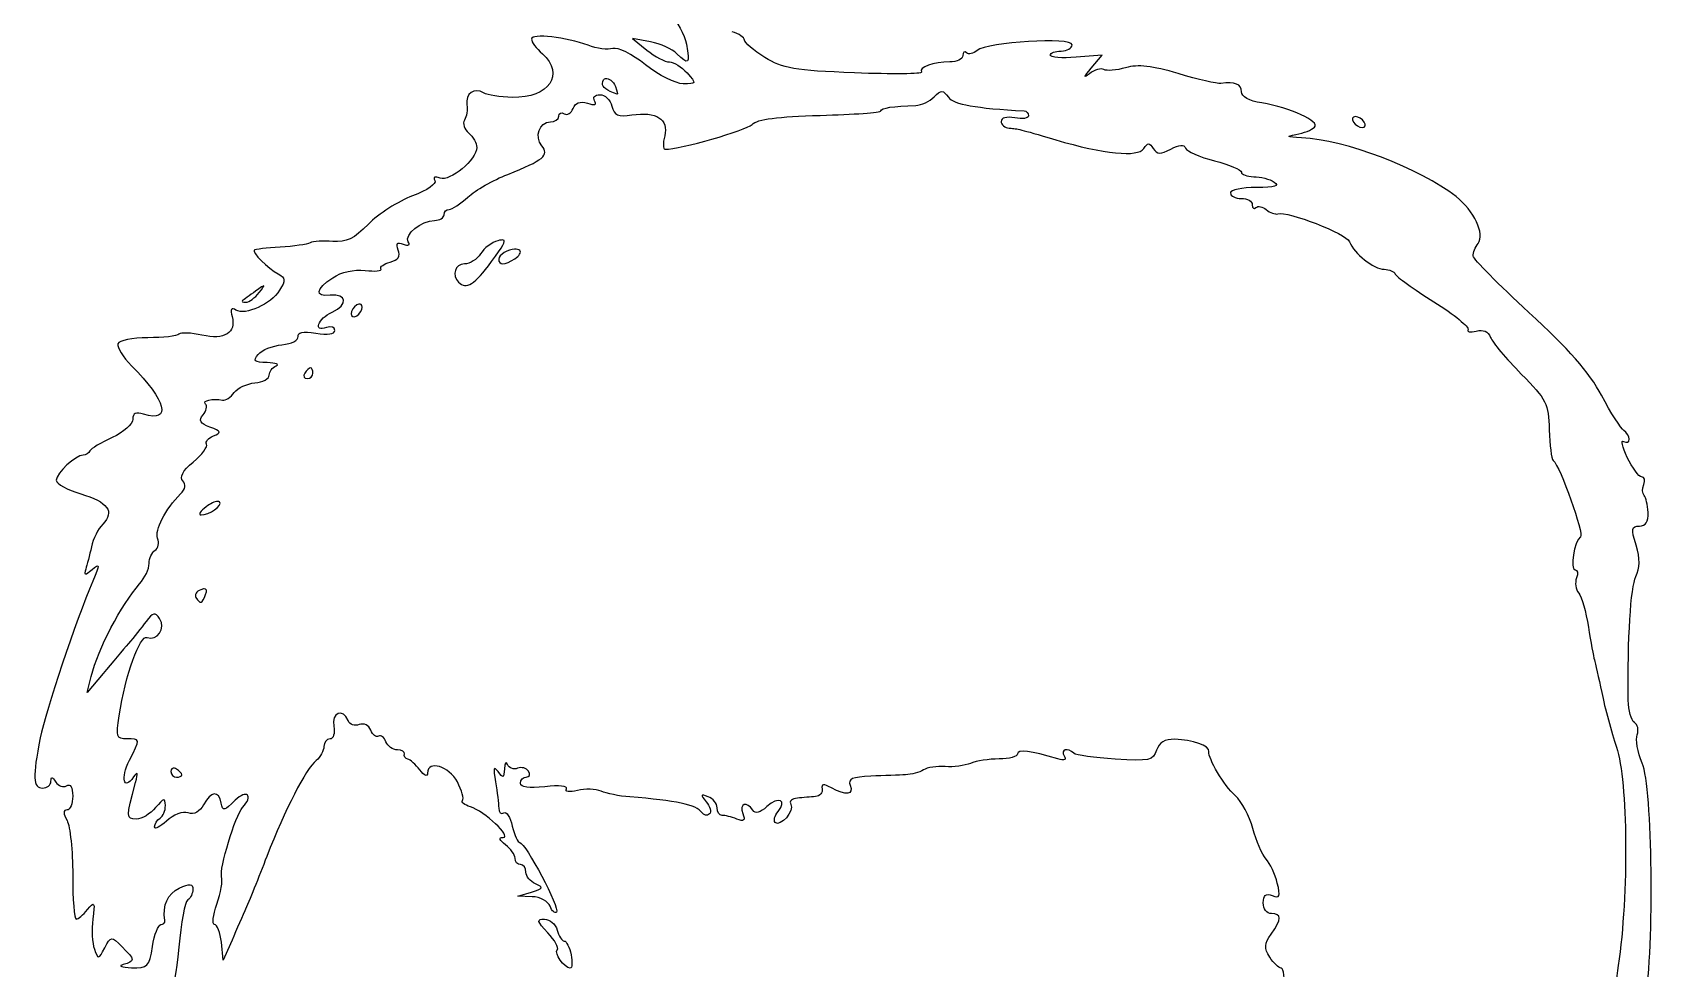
# Model space of a CAD drawing. Extents: x 3 to 91, y 4 to 114.
# Drawn here: x 63.01 to 88.16, y 61.42 to 75.94 of the extents above; entities that cross this region are included whole.
import ezdxf

# ---------------------------------------------------------------- set-up
doc = ezdxf.new("R2010")
doc.units = 0
doc.layers.add('Layer_1', color=7, linetype='CONTINUOUS')

msp = doc.modelspace()

# ---------------------------------------------------------------- linework, layer by layer
at = {"layer": 'Layer_1', "color": 7}
for points in [[(72.594535, 75.792591), (72.314447, 75.845817), (72.53924, 75.664434)], [(79.426159, 75.388482), (79.595656, 75.587435), (79.193614, 75.555397)], [(70.240156, 72.425871), (70.240156, 72.425355)], [(64.109263, 65.999907), (63.862767, 65.704835), (63.92478, 65.955465)], [(70.76002, 62.53862), (70.536262, 62.546372), (70.748135, 62.610967)], [(66.081237, 61.809981), (65.969615, 61.555735), (65.940677, 61.831169)]]:
    msp.add_lwpolyline(points, dxfattribs=at)
for points in [[(71.897935, 75.226734)], [(77.111571, 75.023645)], [(83.522549, 74.636073)], [(70.309919, 72.721461)], [(70.487687, 72.579351)], [(66.598, 72.011944)], [(68.071295, 71.728757)], [(67.324054, 70.741219)], [(65.8828, 68.669513)], [(65.672477, 67.311973)], [(65.212039, 64.531779)], [(70.952775, 62.189803)]]:
    msp.add_lwpolyline(points, close=True, dxfattribs=at)
for points in [[(72.893742, 76.223573), (73.00796, 76.118803), (73.123146, 75.909306), (73.150057, 75.757967)], [(74.050259, 75.822563), (74.050259, 75.862163), (73.964349, 75.92067), (73.859574, 75.952272)], [(71.627152, 75.741431), (71.293031, 75.869431), (70.748135, 75.929367), (70.748135, 75.838067)], [(70.748135, 75.838067), (70.748135, 75.796956), (70.823989, 75.694473), (70.917117, 75.610174)], [(72.008007, 75.69079), (71.932667, 75.667189), (71.761362, 75.689996), (71.627152, 75.741431)], [(72.516502, 75.439123), (72.303901, 75.607774), (72.086347, 75.715383), (72.008007, 75.69079)], [(73.002779, 75.611206), (72.932305, 75.681685), (72.748578, 75.763291), (72.594535, 75.792591)], [(73.150057, 75.757967), (73.205149, 75.448148), (73.18545, 75.428537), (73.002779, 75.611206)], [(74.367553, 75.553328), (74.192928, 75.6619), (74.050259, 75.782963), (74.050259, 75.822563)], [(79.130053, 75.749183), (79.130053, 75.872884), (77.819429, 75.794107), (77.658824, 75.660815)], [(78.960553, 75.652031), (79.053686, 75.652031), (79.130053, 75.695983), (79.130053, 75.749183)], [(70.917117, 75.610174), (71.271947, 75.289054), (71.022011, 74.925212), (70.451513, 74.933211)], [(72.53924, 75.664434), (72.663001, 75.564684), (72.819061, 75.483049), (72.88599, 75.483049)], [(72.88599, 75.483049), (72.952919, 75.483049), (73.076619, 75.406651), (73.160908, 75.313549)], [(75.756616, 75.313549), (74.825102, 75.35034), (74.643535, 75.38173), (74.367553, 75.553328)], [(77.231977, 75.483049), (76.98062, 75.483049), (76.748398, 75.399653), (76.794277, 75.325953)], [(77.436617, 75.581752), (77.436617, 75.527452), (77.344584, 75.483049), (77.231977, 75.483049)], [(77.492428, 75.624644), (77.461786, 75.655238), (77.436617, 75.636047), (77.436617, 75.581752)], [(77.658824, 75.660815), (77.598039, 75.610417), (77.523067, 75.594042), (77.492428, 75.624644)], [(78.791572, 75.587951), (78.791572, 75.623252), (78.867425, 75.652031), (78.960553, 75.652031)], [(79.193614, 75.555397), (78.972422, 75.537987), (78.791572, 75.552645), (78.791572, 75.587951)], [(80.776465, 75.302699), (80.370933, 75.424299), (80.152443, 75.448749), (79.960493, 75.393649)], [(71.848844, 75.151286), (71.848844, 75.198255), (71.869323, 75.222062), (71.897935, 75.226734)], [(71.897935, 75.226734), (71.945626, 75.234513), (72.015643, 75.188158), (72.048832, 75.101676)], [(73.10148, 75.144052), (72.984401, 75.144052), (72.720964, 75.276955), (72.516502, 75.439123)], [(73.160908, 75.313549), (73.310291, 75.148211), (73.30899, 75.144052), (73.10148, 75.144052)], [(76.794277, 75.325953), (76.812983, 75.295851), (76.34602, 75.290255), (75.756616, 75.313549)], [(79.401354, 75.301148), (79.301831, 75.224239), (79.309504, 75.251491), (79.426159, 75.388482)], [(79.622011, 75.365744), (79.580035, 75.391646), (79.480803, 75.362542), (79.401354, 75.301148)], [(79.960493, 75.393649), (79.816337, 75.352348), (79.663993, 75.339844), (79.622011, 75.365744)], [(81.436373, 75.150254), (81.377863, 75.142634), (81.081016, 75.211298), (80.776465, 75.302699)], [(70.007095, 75.003492), (69.863032, 75.093133), (69.718943, 74.990792), (69.747164, 74.819006)], [(70.451513, 74.933211), (70.265247, 74.935592), (70.065306, 74.967292), (70.007095, 75.003492)], [(71.727403, 74.882051), (71.69397, 74.936153), (71.728197, 74.975586), (71.809053, 74.975586)], [(71.809053, 74.975586), (71.88601, 74.975586), (71.970124, 74.895735), (71.995606, 74.798337)], [(72.078804, 74.98127), (71.907968, 75.042971), (71.848844, 75.086987), (71.848844, 75.151286)], [(72.048832, 75.101676), (72.075661, 75.031858), (72.088983, 74.977272), (72.078804, 74.98127)], [(76.990648, 74.941479), (77.04634, 74.997076), (77.080583, 75.024339), (77.111571, 75.023645)], [(77.111571, 75.023645), (77.142559, 75.022852), (77.170705, 74.994131), (77.213374, 74.936312)], [(81.754699, 75.02106), (81.754699, 75.140221), (81.658139, 75.179152), (81.436373, 75.150254)], [(82.071992, 74.846912), (81.873928, 74.878651), (81.754699, 74.944268), (81.754699, 75.02106)], [(69.747164, 74.819006), (69.759864, 74.741647), (69.742692, 74.635229), (69.709439, 74.582328)], [(71.171365, 74.642272), (71.171365, 74.691575), (71.209733, 74.707963), (71.256633, 74.678965)], [(71.256633, 74.678965), (71.303527, 74.649985), (71.365104, 74.686929), (71.393573, 74.761128)], [(71.393573, 74.761128), (71.428199, 74.851129), (71.50161, 74.87836), (71.615267, 74.84226)], [(71.615267, 74.84226), (71.728102, 74.806462), (71.765884, 74.819744), (71.727403, 74.882051)], [(71.995606, 74.798337), (72.033293, 74.654197), (72.091017, 74.628794), (72.305147, 74.661394)], [(72.305147, 74.661394), (72.683456, 74.718964), (72.878243, 74.594753), (72.813642, 74.337382)], [(75.225383, 74.654676), (75.742646, 74.668276), (76.166156, 74.700055), (76.16641, 74.724955)], [(76.16641, 74.724955), (76.166939, 74.768156), (76.358511, 74.798422), (76.706427, 74.810222)], [(76.706427, 74.810222), (76.793703, 74.813159), (76.921417, 74.87228), (76.990648, 74.941479)], [(77.213374, 74.936312), (77.295538, 74.824983), (77.637785, 74.763457), (78.389013, 74.724955)], [(78.389013, 74.724955), (78.423944, 74.723103), (78.452574, 74.688574), (78.452574, 74.648474)], [(82.888996, 74.469674), (82.981907, 74.558995), (82.509999, 74.776712), (82.071992, 74.846912)], [(69.709439, 74.582328), (69.676189, 74.529398), (69.705735, 74.438908), (69.775069, 74.381309)], [(70.908848, 74.181321), (70.789008, 74.32572), (70.870121, 74.552356), (71.041659, 74.552356)], [(71.041659, 74.552356), (71.112964, 74.552356), (71.171365, 74.592973), (71.171365, 74.642272)], [(72.817777, 74.129126), (73.051907, 74.129126), (74.075437, 74.420398), (74.1686, 74.5136)], [(74.1686, 74.5136), (74.250046, 74.59506), (74.567697, 74.637375), (75.225383, 74.654676)], [(78.241217, 74.61592), (78.117662, 74.639518), (78.029344, 74.617507), (78.029344, 74.562175)], [(78.029344, 74.562175), (78.029344, 74.510145), (78.086618, 74.462755), (78.156468, 74.456754)], [(78.156468, 74.456754), (78.307471, 74.444187), (78.287797, 74.449267), (78.875804, 74.275372)], [(78.452574, 74.648474), (78.452574, 74.607974), (78.357636, 74.593618), (78.241217, 74.61592)], [(82.601159, 74.35857), (82.717575, 74.379393), (82.847256, 74.429574), (82.888996, 74.469674)], [(83.522549, 74.636073), (83.47598, 74.636073), (83.461729, 74.597923), (83.490511, 74.551322)], [(83.490511, 74.551322), (83.519289, 74.504723), (83.580882, 74.466573), (83.627454, 74.466573)], [(83.659492, 74.551322), (83.630711, 74.597923), (83.569118, 74.636073), (83.522549, 74.636073)], [(83.627454, 74.466573), (83.674023, 74.466573), (83.688271, 74.504723), (83.659492, 74.551322)], [(69.775069, 74.381309), (69.844406, 74.323767), (69.901159, 74.222397), (69.901159, 74.155997)], [(72.813642, 74.337382), (72.784903, 74.222802), (72.787004, 74.129126), (72.817777, 74.129126)], [(78.875804, 74.275372), (79.620053, 74.055252), (80.151824, 74.002026), (80.240062, 74.138945)], [(80.240062, 74.138945), (80.303168, 74.236544), (80.327478, 74.236962), (80.389406, 74.141011)], [(80.660191, 74.131711), (80.794359, 74.203511), (80.867109, 74.20861), (80.887569, 74.147213)], [(82.685907, 74.306894), (82.452053, 74.317689), (82.434122, 74.328564), (82.601159, 74.35857)], [(85.082143, 73.394804), (84.520967, 73.836225), (83.365879, 74.275692), (82.685907, 74.306894)], [(69.901159, 74.155997), (69.901159, 73.969408), (69.484358, 73.623126), (69.330651, 73.682126)], [(70.380716, 73.740004), (70.934098, 73.957872), (71.028808, 74.036779), (70.908848, 74.181321)], [(80.389406, 74.141011), (80.449496, 74.047912), (80.499827, 74.045896), (80.660191, 74.131711)], [(80.887569, 74.147213), (80.904105, 74.097593), (81.105961, 74.00881), (81.33612, 73.94981)], [(81.33612, 73.94981), (81.566278, 73.890819), (81.754699, 73.811909), (81.754699, 73.774108)], [(69.330651, 73.682126), (69.24939, 73.713326), (69.217534, 73.698821), (69.250554, 73.645436)], [(69.762665, 73.388087), (69.877434, 73.492867), (70.155476, 73.651302), (70.380716, 73.740004)], [(81.754699, 73.774108), (81.754699, 73.73631), (81.840609, 73.70451), (81.945384, 73.70383)], [(81.945384, 73.70383), (82.050159, 73.703036), (82.192827, 73.66573), (82.262677, 73.620631)], [(69.250554, 73.645436), (69.281899, 73.594705), (69.135143, 73.493391), (68.904836, 73.406689)], [(81.987243, 73.536915), (81.766052, 73.536121), (81.585201, 73.497732), (81.585201, 73.451131)], [(81.585201, 73.451131), (81.585201, 73.404533), (81.661568, 73.366383), (81.754699, 73.366383)], [(82.262677, 73.620631), (82.354533, 73.56123), (82.278103, 73.537854), (81.987243, 73.536915)], [(68.904836, 73.406689), (68.684586, 73.323811), (68.376214, 73.125953), (68.219608, 72.966923)], [(69.39318, 73.113169), (69.39318, 73.159767), (69.429629, 73.197401), (69.473793, 73.197401)], [(69.473793, 73.197401), (69.517963, 73.197401), (69.6479, 73.283317), (69.762665, 73.388087)], [(81.754699, 73.366383), (81.847832, 73.366383), (81.924199, 73.32198), (81.924199, 73.26768)], [(81.924199, 73.26768), (81.924199, 73.213282), (81.948858, 73.193673), (81.979491, 73.224272)], [(81.979491, 73.224272), (82.01013, 73.254871), (82.082615, 73.241073), (82.140204, 73.193266)], [(82.140204, 73.193266), (82.197796, 73.145466), (82.277626, 73.115722), (82.317454, 73.12712)], [(85.423726, 72.670301), (85.532938, 72.816121), (85.365028, 73.172284), (85.082143, 73.394804)], [(68.219608, 72.966923), (67.996982, 72.740855), (67.876829, 72.682789), (67.668221, 72.700789)], [(68.83869, 72.69614), (68.771714, 72.804519), (69.040139, 73.021318), (69.245384, 73.025319)], [(69.245384, 73.025319), (69.326873, 73.026906), (69.39318, 73.066568), (69.39318, 73.113169)], [(82.317454, 73.12712), (82.476029, 73.172681), (83.38251, 72.821709), (83.430564, 72.69614)], [(67.668221, 72.700789), (67.521475, 72.713383), (67.363755, 72.703176), (67.317855, 72.678569)], [(68.683663, 72.566947), (68.643663, 72.671248), (68.664163, 72.695299), (68.761694, 72.657897)], [(68.761694, 72.657897), (68.842344, 72.626899), (68.872332, 72.641731), (68.83869, 72.69614)], [(70.229303, 72.710608), (70.134844, 72.685922), (70.013226, 72.594837), (69.959037, 72.508037)], [(70.130084, 72.386596), (70.306228, 72.626441), (70.357957, 72.710817), (70.309919, 72.721461)], [(70.309919, 72.721461), (70.293912, 72.725006), (70.266506, 72.720397), (70.229303, 72.710608)], [(83.430564, 72.69614), (83.5022, 72.50899), (83.801378, 72.271259), (83.970068, 72.268259)], [(66.447106, 72.564365), (66.412567, 72.530694), (66.662683, 72.285594), (66.823827, 72.195395)], [(66.853283, 72.611389), (66.643733, 72.59898), (66.460967, 72.577864), (66.447106, 72.564365)], [(67.317855, 72.678569), (67.271957, 72.653857), (67.062833, 72.623689), (66.853283, 72.611389)], [(68.558605, 72.378847), (68.684115, 72.411666), (68.721652, 72.467948), (68.683663, 72.566947)], [(69.959037, 72.508037), (69.90485, 72.421278), (69.793436, 72.349907), (69.711506, 72.349907)], [(70.487687, 72.579351), (70.386291, 72.573212), (70.240156, 72.496295), (70.240156, 72.425871)], [(70.240156, 72.425355), (70.240156, 72.329105), (70.332988, 72.331447), (70.491304, 72.431557)], [(70.567269, 72.559197), (70.5506, 72.575866), (70.521485, 72.581388), (70.487687, 72.579351)], [(70.491304, 72.431557), (70.559823, 72.474856), (70.594177, 72.532297), (70.567269, 72.559197)], [(85.347761, 72.473414), (85.344904, 72.521984), (85.379096, 72.610701), (85.423726, 72.670301)], [(86.21334, 71.598014), (85.740242, 72.031025), (85.350661, 72.424813), (85.347761, 72.473414)], [(66.823827, 72.195395), (66.935817, 72.132723), (66.939008, 72.09516), (66.843465, 71.942181)], [(67.667187, 72.137518), (67.802185, 72.225917), (67.997469, 72.269656), (68.168964, 72.249656)], [(68.168964, 72.249656), (68.323478, 72.231558), (68.433917, 72.242975), (68.414428, 72.274461)], [(68.414428, 72.274461), (68.394928, 72.306009), (68.459944, 72.353047), (68.558605, 72.378847)], [(69.711506, 72.349907), (69.564897, 72.349907), (69.508589, 72.178173), (69.619005, 72.067755)], [(69.619005, 72.067755), (69.73771, 71.949055), (69.868202, 72.030388), (70.130084, 72.386596)], [(83.970068, 72.268259), (84.047681, 72.266671), (84.124045, 72.233344), (84.139565, 72.193845)], [(84.139565, 72.193845), (84.155096, 72.154364), (84.425083, 71.960464), (84.739529, 71.762862)], [(66.843465, 71.942181), (66.708929, 71.72676), (66.311536, 71.54674), (66.167536, 71.635738)], [(66.472429, 71.929777), (66.379293, 71.861517), (66.287189, 71.794665), (66.26779, 71.781465)], [(66.598, 72.011944), (66.590856, 72.015172), (66.55074, 71.987232), (66.472429, 71.929777)], [(66.525655, 71.905489), (66.579397, 71.974039), (66.605141, 72.008718), (66.598, 72.011944)], [(67.627396, 71.865182), (67.381159, 71.837771), (67.399225, 71.961937), (67.667187, 72.137518)], [(66.167536, 71.635738), (66.095945, 71.679979), (66.077832, 71.649285), (66.107592, 71.535487)], [(66.26779, 71.781465), (66.248369, 71.768262), (66.272393, 71.757179), (66.321016, 71.757179)], [(66.321016, 71.757179), (66.369641, 71.757179), (66.461745, 71.823989), (66.525655, 71.905489)], [(67.659953, 71.60525), (67.910934, 71.7196), (67.889101, 71.894281), (67.627396, 71.865182)], [(68.038741, 71.714803), (67.992169, 71.686025), (67.95399, 71.624461), (67.95399, 71.57786)], [(68.071295, 71.728757), (68.061162, 71.726905), (68.050393, 71.722), (68.038741, 71.714803)], [(68.038741, 71.545822), (68.08531, 71.574601), (68.12349, 71.636164), (68.12349, 71.682765)], [(68.12349, 71.682765), (68.12349, 71.71764), (68.101662, 71.734621), (68.071295, 71.728757)], [(84.739529, 71.762862), (85.053976, 71.565263), (85.291648, 71.372464), (85.26818, 71.334465)], [(66.107592, 71.535487), (66.173939, 71.281747), (65.989371, 71.167399), (65.640436, 71.246099)], [(67.573135, 71.365471), (67.354695, 71.281651), (67.4347, 71.502621), (67.659953, 71.60525)], [(67.95399, 71.57786), (67.95399, 71.531362), (67.992169, 71.517022), (68.038741, 71.545822)], [(87.338338, 70.31334), (87.149455, 70.66772), (86.826245, 71.037049), (86.21334, 71.598014)], [(64.800178, 71.20734), (64.556404, 71.20734), (64.35654, 71.166039), (64.338191, 71.111739)], [(65.28387, 71.260567), (65.254189, 71.231068), (65.036453, 71.20734), (64.800178, 71.20734)], [(65.640436, 71.246099), (65.473973, 71.283599), (65.313549, 71.290062), (65.28387, 71.260567)], [(66.88067, 71.097271), (67.031321, 71.111876), (67.141079, 71.167161), (67.130268, 71.223361)], [(67.130268, 71.223361), (67.117039, 71.292161), (67.203571, 71.308872), (67.405704, 71.276071)], [(67.405704, 71.276071), (67.592296, 71.245771), (67.699744, 71.262022), (67.699744, 71.321029)], [(67.699744, 71.321029), (67.699744, 71.37243), (67.642985, 71.392271), (67.573135, 71.365471)], [(85.26818, 71.334465), (85.244711, 71.296465), (85.301639, 71.285448), (85.39427, 71.30966)], [(85.39427, 71.30966), (85.502691, 71.33805), (85.582095, 71.303416), (85.616996, 71.212508)], [(85.616996, 71.212508), (85.646812, 71.134808), (85.86136, 70.878622), (86.093968, 70.64355)], [(64.338191, 71.111739), (64.320411, 71.059129), (64.415233, 70.906403), (64.548514, 70.772741)], [(66.652261, 70.820284), (66.45031, 70.82584), (66.426518, 70.847568), (66.510669, 70.948959)], [(66.510669, 70.948959), (66.566404, 71.016129), (66.732797, 71.08297), (66.88067, 71.097271)], [(64.548514, 70.772741), (65.086533, 70.233213), (65.174044, 69.882884), (64.736101, 70.021883)], [(66.78972, 70.770675), (66.847928, 70.79417), (66.786016, 70.816284), (66.652261, 70.820284)], [(66.683783, 70.626498), (66.683783, 70.682277), (66.731512, 70.747174), (66.78972, 70.770675)], [(67.324054, 70.741219), (67.303525, 70.741219), (67.262919, 70.703071), (67.234138, 70.65647)], [(67.361262, 70.65647), (67.361262, 70.703071), (67.344593, 70.741219), (67.324054, 70.741219)], [(66.139631, 70.355197), (66.193098, 70.428336), (66.337605, 70.496413), (66.460541, 70.506607)], [(66.460541, 70.506607), (66.58348, 70.516794), (66.683783, 70.570697), (66.683783, 70.626498)], [(67.234138, 70.65647), (67.205359, 70.609872), (67.222549, 70.572237), (67.271862, 70.572237)], [(67.271862, 70.572237), (67.321173, 70.572237), (67.361262, 70.609872), (67.361262, 70.65647)], [(86.093968, 70.64355), (86.48561, 70.247771), (86.517635, 70.184086), (86.527533, 69.780554)], [(65.695215, 70.178463), (65.640388, 70.233264), (65.801496, 70.269707), (65.960831, 70.238407)], [(65.657491, 70.009998), (65.708971, 70.072029), (65.725849, 70.147864), (65.695215, 70.178463)], [(65.960831, 70.238407), (66.005617, 70.229597), (66.086161, 70.282098), (66.139631, 70.355197)], [(87.684569, 69.766086), (87.639892, 69.793696), (87.484134, 70.03979), (87.338338, 70.31334)], [(64.567117, 69.94127), (64.567117, 69.867528), (64.424448, 69.741366), (64.249823, 69.660666)], [(64.736101, 70.021883), (64.616223, 70.059903), (64.567117, 70.036567), (64.567117, 69.94127)], [(65.763944, 69.820347), (65.609485, 69.87978), (65.58527, 69.922997), (65.657491, 70.009998)], [(65.711233, 69.555764), (65.688082, 69.593218), (65.735443, 69.650604), (65.816654, 69.683404)], [(65.816654, 69.683404), (65.945942, 69.735622), (65.939174, 69.752944), (65.763944, 69.820347)], [(86.527533, 69.780554), (86.533433, 69.540894), (86.561275, 69.325849), (86.589028, 69.302547)], [(87.766217, 69.63121), (87.766217, 69.677779), (87.729249, 69.738485), (87.684569, 69.766086)], [(63.904108, 69.450343), (63.888577, 69.415442), (63.841357, 69.38678), (63.799206, 69.38678)], [(64.249823, 69.660666), (64.075198, 69.579925), (63.919628, 69.485242), (63.904108, 69.450343)], [(65.505043, 69.278777), (65.641441, 69.393556), (65.734374, 69.518362), (65.711233, 69.555764)], [(87.737795, 69.350606), (87.658537, 69.516806), (87.632557, 69.628987), (87.679918, 69.599687)], [(87.679918, 69.599687), (87.727268, 69.570488), (87.766217, 69.584606), (87.766217, 69.63121)], [(63.799206, 69.38678), (63.680845, 69.38678), (63.382178, 69.106877), (63.382178, 68.996106)], [(65.341229, 68.986288), (65.285831, 69.041689), (65.341264, 69.140966), (65.505043, 69.278777)], [(86.589028, 69.302547), (86.698663, 69.210588), (87.072903, 68.15974), (87.01071, 68.11864)], [(87.960006, 69.048301), (87.91708, 69.048301), (87.817057, 69.184387), (87.737795, 69.350606)], [(63.382178, 68.996106), (63.382178, 68.941748), (63.552635, 68.847284), (63.760966, 68.785784)], [(65.308156, 68.785268), (65.385367, 68.862746), (65.39663, 68.930889), (65.341229, 68.986288)], [(87.99256, 68.929445), (88.017616, 68.994765), (88.002932, 69.048301), (87.960006, 69.048301)], [(87.998246, 68.759429), (87.970036, 68.787599), (87.967504, 68.864143), (87.99256, 68.929445)], [(63.760966, 68.785784), (64.181193, 68.661702), (64.292797, 68.507326), (64.101514, 68.316045)], [(64.952107, 68.095904), (64.903442, 68.222724), (65.071524, 68.547807), (65.308156, 68.785268)], [(65.62545, 68.459187), (65.751262, 68.457071), (65.966429, 68.608661), (65.913288, 68.66176)], [(65.8828, 68.669513), (65.841427, 68.667131), (65.771296, 68.63517), (65.704, 68.584245)], [(65.913288, 68.66176), (65.906964, 68.668084), (65.896592, 68.67028), (65.8828, 68.669513)], [(88.058706, 68.49743), (88.053626, 68.613503), (88.026416, 68.731229), (87.998246, 68.759429)], [(65.704, 68.584245), (65.614258, 68.516316), (65.578881, 68.459949), (65.62545, 68.459187)], [(87.924864, 68.286073), (88.023355, 68.286073), (88.065106, 68.352108), (88.058706, 68.49743)], [(64.101514, 68.316045), (64.031865, 68.246394), (63.952537, 68.087379), (63.925296, 67.962578)], [(87.872672, 67.989967), (87.793564, 68.247717), (87.800504, 68.286073), (87.924864, 68.286073)], [(63.925296, 67.962578), (63.898057, 67.837769), (63.858941, 67.682696), (63.838481, 67.617897)], [(64.821365, 67.705228), (64.821365, 67.786828), (64.862058, 67.878652), (64.9118, 67.909352)], [(64.9118, 67.909352), (64.96151, 67.940091), (64.979618, 68.024202), (64.952107, 68.095904)], [(87.01071, 68.11864), (86.91623, 68.056251), (86.844152, 67.60911), (86.928544, 67.60911)], [(87.870606, 67.503174), (87.937619, 67.640104), (87.938061, 67.776737), (87.872672, 67.989967)], [(63.936149, 67.612211), (64.058953, 67.714131), (64.060008, 67.697912), (63.947, 67.433411)], [(64.673053, 67.387937), (64.754542, 67.480756), (64.821365, 67.623628), (64.821365, 67.705228)], [(63.947, 67.433411), (63.681609, 66.81223), (63.218496, 65.428041), (63.133096, 65.001001)], [(63.838481, 67.617897), (63.807421, 67.519395), (63.823558, 67.518813), (63.936149, 67.612211)], [(86.949731, 67.480954), (86.922702, 67.410514), (86.937931, 67.305493), (86.983836, 67.247893)], [(86.928544, 67.60911), (86.967194, 67.60911), (86.976756, 67.551354), (86.949731, 67.480954)], [(87.752266, 65.584945), (87.740359, 66.538066), (87.789643, 67.337815), (87.870606, 67.503174)], [(63.92478, 65.955465), (64.031907, 66.387945), (64.379733, 67.053866), (64.673053, 67.387937)], [(65.621833, 67.299053), (65.554573, 67.273283), (65.520625, 67.218278), (65.546387, 67.17658)], [(65.546387, 67.17658), (65.611271, 67.071588), (65.642185, 67.081375), (65.696763, 67.223604)], [(65.672477, 67.311973), (65.659169, 67.311179), (65.642211, 67.306858), (65.621833, 67.299053)], [(65.696763, 67.223604), (65.720311, 67.284956), (65.712429, 67.314227), (65.672477, 67.311973)], [(86.983836, 67.247893), (87.029739, 67.190272), (87.097446, 66.953108), (87.134215, 66.720277)], [(64.984148, 66.850502), (64.914988, 66.95592), (64.883206, 66.948835), (64.773822, 66.805026)], [(64.773822, 66.805026), (64.702986, 66.711887), (64.580076, 66.559312), (64.500455, 66.465512)], [(64.789327, 66.559045), (64.94614, 66.498866), (65.08167, 66.701791), (64.984148, 66.850502)], [(87.134215, 66.720277), (87.170987, 66.487436), (87.2131, 66.258381), (87.22775, 66.21178)], [(64.500455, 66.465512), (64.420837, 66.371752), (64.244841, 66.162268), (64.109263, 65.999907)], [(64.355244, 65.34465), (64.455211, 65.980179), (64.677448, 66.601945), (64.789327, 66.559045)], [(87.22775, 66.21178), (87.242408, 66.16521), (87.293388, 65.936631), (87.341439, 65.703801)], [(87.341439, 65.703801), (87.389485, 65.470962), (87.492664, 65.090171), (87.570364, 64.857341)], [(67.904899, 65.268686), (67.828768, 65.467075), (67.641623, 65.394527), (67.682173, 65.182386)], [(87.848383, 65.239748), (87.797433, 65.271231), (87.754266, 65.426446), (87.752266, 65.584945)], [(64.475134, 64.984981), (64.314731, 64.984981), (64.303885, 65.018141), (64.355244, 65.34465)], [(67.682173, 65.182386), (67.703498, 65.070825), (67.678707, 64.984981), (67.62533, 64.984981)], [(68.076981, 65.206675), (68.005761, 65.179373), (67.928428, 65.207469), (67.904899, 65.268686)], [(68.258366, 65.120892), (68.228072, 65.199492), (68.152541, 65.235668), (68.076981, 65.206675)], [(87.890759, 65.050611), (87.918519, 65.12294), (87.899358, 65.208247), (87.848383, 65.239748)], [(63.133096, 65.001001), (63.011824, 64.394553), (63.020008, 64.222237), (63.170305, 64.222237)], [(64.515957, 64.654252), (64.685774, 64.994183), (64.68706, 64.984981), (64.475134, 64.984981)], [(67.62533, 64.984981), (67.573328, 64.984981), (67.53076, 64.932392), (67.530762, 64.868194)], [(68.37722, 65.027356), (68.340408, 65.004576), (68.28692, 65.046486), (68.258366, 65.120892)], [(68.492975, 64.942092), (68.466276, 65.011585), (68.414031, 65.050156), (68.37722, 65.027356)], [(68.670743, 64.815483), (68.59943, 64.815483), (68.519677, 64.872491), (68.492975, 64.942092)], [(80.723236, 64.979814), (80.564748, 64.983967), (80.479407, 64.932686), (80.440566, 64.810316)], [(81.251371, 64.790679), (81.262536, 64.87615), (80.993289, 64.972815), (80.723236, 64.979814)], [(87.969306, 64.610328), (87.898308, 64.780228), (87.862999, 64.978311), (87.890759, 65.050611)], [(64.57952, 64.394838), (64.42458, 64.174057), (64.375712, 64.373116), (64.515957, 64.654252)], [(67.409837, 64.651153), (67.24837, 64.517142), (66.926226, 63.890863), (66.645543, 63.16442)], [(67.530762, 64.868194), (67.53076, 64.804043), (67.476337, 64.706353), (67.409837, 64.651153)], [(68.779262, 64.75192), (68.790904, 64.786821), (68.742054, 64.815483), (68.670743, 64.815483)], [(68.82939, 64.672857), (68.790229, 64.68135), (68.767628, 64.717027), (68.779262, 64.75192)], [(69.017493, 64.503873), (68.953363, 64.588505), (68.868548, 64.663856), (68.82939, 64.672857)], [(69.599367, 64.318355), (69.472748, 64.563206), (69.142064, 64.661514), (69.136865, 64.455814)], [(70.379166, 64.588106), (70.356544, 64.643658), (70.334472, 64.613003), (70.330072, 64.519894)], [(77.999888, 64.674924), (77.844149, 64.674924), (77.644201, 64.643893), (77.555473, 64.606193)], [(78.283077, 64.754505), (78.283077, 64.710706), (78.15563, 64.674924), (77.999888, 64.674924)], [(78.907845, 64.675958), (78.485872, 64.801857), (78.283077, 64.827305), (78.283077, 64.754505)], [(79.008612, 64.722467), (79.046201, 64.661565), (79.010726, 64.645256), (78.907845, 64.675958)], [(79.155892, 64.762257), (79.064394, 64.853708), (78.947094, 64.821966), (79.008612, 64.722467)], [(79.797195, 64.671307), (79.474178, 64.691415), (79.185684, 64.732457), (79.155892, 64.762257)], [(80.440566, 64.810316), (80.389742, 64.650166), (80.333497, 64.638006), (79.797195, 64.671307)], [(81.661682, 64.1039), (81.481985, 64.266518), (81.23657, 64.677408), (81.251371, 64.790679)], [(87.570364, 64.857341), (87.747268, 64.327221), (87.760986, 62.576198), (87.597236, 61.470468)], [(63.298461, 64.327658), (63.299519, 64.404257), (63.320395, 64.401299), (63.373909, 64.316805)], [(64.610008, 64.307505), (64.652519, 64.466704), (64.645269, 64.488538), (64.57952, 64.394838)], [(65.212039, 64.531779), (65.181678, 64.536885), (65.159847, 64.5181), (65.159847, 64.481137)], [(65.159847, 64.481137), (65.159847, 64.431838), (65.198026, 64.391219), (65.244596, 64.391219)], [(65.244596, 64.518343), (65.232954, 64.52554), (65.222159, 64.530059), (65.212039, 64.531779)], [(65.329344, 64.428427), (65.329344, 64.449038), (65.291165, 64.489543), (65.244596, 64.518343)], [(65.244596, 64.391219), (65.291165, 64.391219), (65.329344, 64.407914), (65.329344, 64.428427)], [(69.136865, 64.455814), (69.135278, 64.393076), (69.086642, 64.412679), (69.017493, 64.503873)], [(70.231372, 64.477521), (70.162832, 64.57371), (70.153087, 64.534776), (70.190547, 64.318355)], [(70.330072, 64.519894), (70.323299, 64.376534), (70.308006, 64.36997), (70.231372, 64.477521)], [(70.533161, 64.530228), (70.471026, 64.506336), (70.401785, 64.532609), (70.379166, 64.588106)], [(70.702143, 64.483204), (70.671401, 64.533303), (70.595291, 64.55403), (70.533161, 64.530228)], [(70.578638, 64.29717), (70.578638, 64.349764), (70.619243, 64.392769), (70.668554, 64.392769)], [(70.668554, 64.392769), (70.717875, 64.392769), (70.732885, 64.433504), (70.702143, 64.483204)], [(76.009314, 64.407239), (75.719587, 64.395862), (75.651155, 64.365345), (75.689435, 64.265645)], [(76.547781, 64.428427), (76.454647, 64.424723), (76.212204, 64.415256), (76.009314, 64.407239)], [(76.824768, 64.504908), (76.765506, 64.466509), (76.640911, 64.432428), (76.547781, 64.428427)], [(77.163246, 64.556067), (77.036246, 64.566175), (76.884026, 64.543209), (76.824768, 64.504908)], [(77.555473, 64.606193), (77.466737, 64.568394), (77.290252, 64.545968), (77.163246, 64.556067)], [(88.014782, 60.920113), (88.160174, 61.754175), (88.129702, 64.226447), (87.969306, 64.610328)], [(63.170305, 64.222237), (63.240149, 64.222237), (63.297783, 64.269458), (63.298461, 64.327658)], [(63.373909, 64.316805), (63.414557, 64.252305), (63.490088, 64.226412), (63.541856, 64.258411)], [(63.541856, 64.258411), (63.601557, 64.295302), (63.635908, 64.237165), (63.635908, 64.099764)], [(64.621377, 63.743196), (64.465043, 63.743196), (64.46462, 63.762934), (64.610008, 64.307505)], [(65.938092, 63.991243), (65.90005, 64.188783), (65.779289, 64.17702), (65.665759, 63.96489)], [(66.27089, 63.922515), (66.442166, 64.108054), (66.334179, 64.211633), (66.155651, 64.033103)], [(69.679983, 64.029486), (69.704907, 64.054436), (69.668553, 64.184555), (69.599367, 64.318355)], [(70.190547, 64.318355), (70.217746, 64.161195), (70.240156, 63.978463), (70.240156, 63.911661)], [(70.957942, 64.243941), (70.707067, 64.215641), (70.578638, 64.23386), (70.578638, 64.29717)], [(71.289705, 64.209318), (71.317362, 64.254019), (71.177094, 64.268643), (70.957942, 64.243941)], [(71.460237, 64.187098), (71.335476, 64.155798), (71.262363, 64.165106), (71.289705, 64.209318)], [(71.82714, 64.175213), (71.745543, 64.211712), (71.580451, 64.217303), (71.460237, 64.187098)], [(72.272074, 64.085813), (72.109091, 64.098301), (71.908741, 64.138613), (71.82714, 64.175213)], [(73.487504, 64.08943), (73.370444, 64.134409), (73.36596, 64.122246), (73.457532, 64.011915)], [(75.255355, 64.209836), (75.267658, 64.151805), (75.2203, 64.099013), (75.15045, 64.092012)], [(75.397981, 64.226889), (75.27446, 64.29299), (75.238604, 64.288822), (75.255355, 64.209836)], [(75.689435, 64.265645), (75.746321, 64.117417), (75.631206, 64.102069), (75.397981, 64.226889)], [(63.548574, 63.88324), (63.488154, 63.88324), (63.488154, 63.832316), (63.548574, 63.719426)], [(63.635908, 64.099764), (63.635908, 63.980604), (63.596784, 63.88324), (63.548574, 63.88324)], [(64.922135, 63.919414), (64.841011, 63.822423), (64.705637, 63.743199), (64.621377, 63.743196)], [(65.072513, 63.953003), (65.070132, 64.075293), (65.048092, 64.070054), (64.922135, 63.919414)], [(64.990865, 63.75715), (65.037435, 63.785929), (65.074013, 63.874302), (65.072513, 63.953003)], [(65.665759, 63.96489), (65.606188, 63.853559), (65.520273, 63.808183), (65.425462, 63.838282)], [(65.94481, 62.84661), (65.903715, 62.965072), (66.156149, 63.798235), (66.27089, 63.922515)], [(66.155651, 64.033103), (65.986617, 63.864103), (65.963373, 63.85997), (65.938092, 63.991243)], [(69.800906, 63.931817), (69.70946, 63.960816), (69.655044, 64.004586), (69.679983, 64.029486)], [(70.307853, 63.458459), (70.44928, 63.461925), (70.020774, 63.862015), (69.800906, 63.931817)], [(70.240156, 63.911661), (70.240156, 63.845362), (70.274891, 63.811882), (70.317671, 63.838282)], [(73.389317, 63.845), (73.304206, 63.963811), (72.993842, 64.030512), (72.272074, 64.085813)], [(73.457532, 64.011915), (73.51732, 63.939874), (73.53959, 63.854244), (73.507141, 63.821745)], [(73.626513, 63.917863), (73.626513, 63.982734), (73.563942, 64.06013), (73.487504, 64.08943)], [(73.704544, 63.800042), (73.661785, 63.800042), (73.626513, 63.852964), (73.626513, 63.917863)], [(74.180485, 63.879107), (74.090807, 64.024215), (73.965418, 63.983035), (74.024939, 63.827947)], [(74.397525, 63.935434), (74.291885, 63.839832), (74.216955, 63.820105), (74.180485, 63.879107)], [(74.570642, 63.857919), (74.719155, 64.036839), (74.579003, 64.099664), (74.397525, 63.935434)], [(74.770111, 63.969023), (74.830714, 63.870963), (74.604278, 63.612389), (74.5262, 63.690488)], [(74.870365, 64.067207), (74.786119, 64.060117), (74.741113, 64.015923), (74.770111, 63.969023)], [(75.15045, 64.092012), (75.0806, 64.085318), (74.954605, 64.074192), (74.870365, 64.067207)], [(81.932467, 63.596437), (81.881765, 63.786947), (81.759781, 64.015098), (81.661682, 64.1039)], [(63.548574, 63.719426), (63.596784, 63.629356), (63.635908, 63.248565), (63.635908, 62.872966)], [(64.906114, 63.621758), (64.906114, 63.667358), (64.944293, 63.72835), (64.990865, 63.75715)], [(65.091632, 63.712192), (64.98945, 63.61709), (64.906114, 63.576157), (64.906114, 63.621758)], [(65.425462, 63.838282), (65.340343, 63.865301), (65.198717, 63.811982), (65.091632, 63.712192)], [(70.317671, 63.838282), (70.360447, 63.864714), (70.420742, 63.771676), (70.451513, 63.631576)], [(70.451513, 63.631576), (70.48229, 63.491466), (70.535386, 63.376812), (70.569335, 63.376812)], [(73.507141, 63.821745), (73.474693, 63.789247), (73.421707, 63.799809), (73.389317, 63.845)], [(73.930887, 63.743196), (73.849144, 63.774496), (73.747304, 63.800042), (73.704544, 63.800042)], [(74.024939, 63.827947), (74.066859, 63.718648), (74.045471, 63.699204), (73.930887, 63.743196)], [(74.5262, 63.690488), (74.497778, 63.718907), (74.517839, 63.794319), (74.570642, 63.857919)], [(70.345577, 63.343223), (70.248136, 63.417192), (70.235383, 63.456459), (70.307853, 63.458459)], [(70.569335, 63.376812), (70.656412, 63.376812), (71.194797, 62.35584), (71.137776, 62.298841)], [(82.137103, 63.123081), (82.075212, 63.192926), (81.983166, 63.405916), (81.932467, 63.596437)], [(66.645543, 63.16442), (66.519596, 62.838456), (66.366188, 62.457662), (66.304479, 62.317962)], [(70.493886, 63.133932), (70.493886, 63.187002), (70.427066, 63.281321), (70.345577, 63.343223)], [(70.578638, 63.037814), (70.532066, 63.037814), (70.493886, 63.080833), (70.493886, 63.133932)], [(82.311255, 62.748942), (82.277372, 62.884663), (82.198995, 63.053181), (82.137103, 63.123081)], [(63.635908, 62.872966), (63.635908, 62.497376), (63.660382, 62.189803), (63.690168, 62.189803)], [(70.663386, 62.919474), (70.663386, 62.984315), (70.625207, 63.037814), (70.578638, 63.037814)], [(70.811699, 62.738607), (70.730212, 62.773286), (70.663386, 62.854574), (70.663386, 62.919474)], [(65.065279, 62.168616), (65.027486, 62.407958), (65.10579, 62.584543), (65.287487, 62.668845)], [(65.287487, 62.668845), (65.456384, 62.747146), (65.498844, 62.744137), (65.498844, 62.652824)], [(65.498844, 62.652824), (65.498844, 62.590105), (65.463218, 62.516844), (65.419779, 62.490045)], [(65.870915, 62.423899), (65.931724, 62.598519), (65.964932, 62.788611), (65.94481, 62.84661)], [(70.748135, 62.610967), (70.9307, 62.666686), (70.939492, 62.684207), (70.811699, 62.738607)], [(82.233221, 62.556191), (82.350831, 62.51105), (82.363124, 62.541162), (82.311255, 62.748942)], [(63.865352, 62.338116), (63.974611, 62.471765), (63.983057, 62.457115), (63.949069, 62.189803)], [(65.419779, 62.490045), (65.376337, 62.463203), (65.314065, 62.13359), (65.281285, 61.757789)], [(65.835773, 62.106087), (65.79423, 62.106087), (65.810108, 62.249269), (65.870915, 62.423899)], [(71.037007, 62.390826), (71.007541, 62.467584), (70.883538, 62.533619), (70.76002, 62.53862)], [(71.137776, 62.298841), (71.11198, 62.273044), (71.066368, 62.314319), (71.037007, 62.390826)], [(82.09318, 62.443018), (82.09318, 62.563099), (82.132587, 62.594791), (82.233221, 62.556191)], [(82.220304, 62.276103), (82.150423, 62.276103), (82.09318, 62.351318), (82.09318, 62.443018)], [(63.690168, 62.189803), (63.719961, 62.189803), (63.798732, 62.256616), (63.865352, 62.338116)], [(63.949069, 62.189803), (63.928352, 62.026823), (63.938387, 61.818365), (63.971804, 61.726267)], [(65.001716, 62.105571), (65.042327, 62.105571), (65.070778, 62.133717), (65.065279, 62.168616)], [(66.304479, 62.317962), (66.242773, 62.178262), (66.142427, 61.949681), (66.081237, 61.809981)], [(71.001868, 61.978446), (70.829325, 62.162078), (70.822687, 62.189803), (70.952775, 62.189803)], [(70.952775, 62.189803), (71.035102, 62.189803), (71.122211, 62.113921), (71.146561, 62.020822)], [(82.217719, 61.959328), (82.380864, 62.192267), (82.381486, 62.276103), (82.220304, 62.276103)], [(64.132517, 61.745385), (64.232035, 61.931356), (64.23294, 61.93125), (64.399686, 61.764507)], [(64.87356, 61.766573), (64.903349, 61.952843), (64.961097, 62.105571), (65.001716, 62.105571)], [(65.940677, 61.831169), (65.924564, 61.98251), (65.877323, 62.106087), (65.835773, 62.106087)], [(71.148627, 61.715413), (71.177057, 61.743843), (71.111061, 61.862218), (71.001868, 61.978446)], [(71.146561, 62.020822), (71.170902, 61.927691), (71.220406, 61.851322), (71.256114, 61.851322)], [(82.1955, 61.601727), (82.106481, 61.744272), (82.110531, 61.806298), (82.217719, 61.959328)], [(63.971804, 61.726267), (64.030841, 61.563556), (64.035455, 61.564006), (64.132517, 61.745385)], [(64.399686, 61.764507), (64.604489, 61.559746), (64.606603, 61.535388), (64.419323, 61.486488)], [(64.545413, 61.437911), (64.802067, 61.428703), (64.822858, 61.449552), (64.87356, 61.766573)], [(65.281285, 61.757789), (65.244103, 61.331519), (65.194296, 61.117098), (65.149512, 61.187797)], [(71.350165, 61.431193), (71.256027, 61.43704), (71.095959, 61.662714), (71.148627, 61.715413)], [(71.256114, 61.851322), (71.29182, 61.851322), (71.339286, 61.755871), (71.361535, 61.639449)], [(71.361535, 61.639449), (71.383786, 61.523008), (71.378635, 61.429193), (71.350165, 61.431193)], [(64.419323, 61.486488), (64.337831, 61.465189), (64.394611, 61.442911), (64.545413, 61.437911)], [(82.371199, 61.429642), (82.333948, 61.429642), (82.254719, 61.506927), (82.1955, 61.601727)], [(82.418223, 61.075659), (82.429706, 61.270371), (82.40846, 61.429642), (82.371199, 61.429642)], [(87.597236, 61.470468), (87.535172, 61.051368), (87.485648, 60.600928), (87.486648, 60.468977)]]:
    msp.add_open_spline(points, degree=3, dxfattribs=at)

doc.saveas('drawing.dxf')
